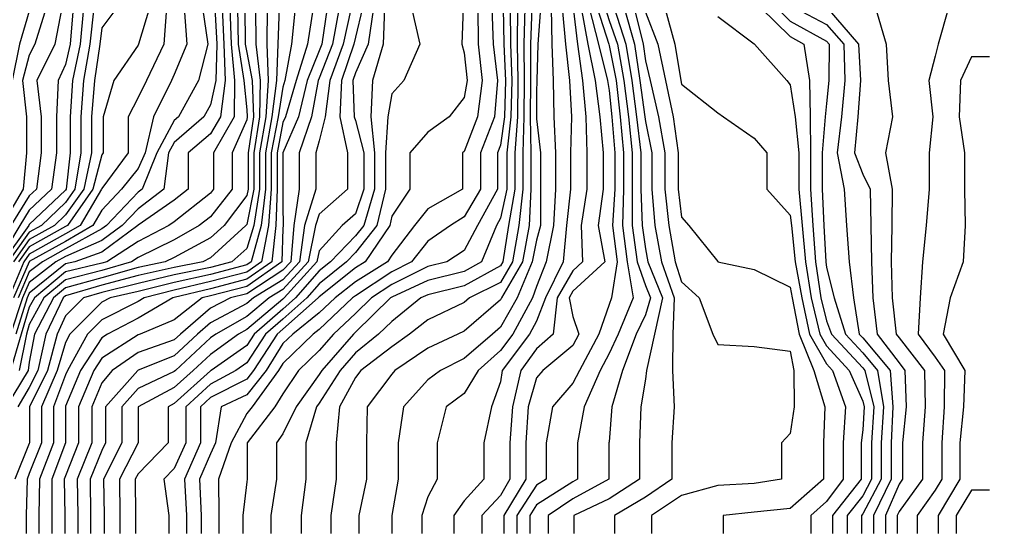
# Model space of a CAD drawing. Header units: metres. Extents: x 549046 to 549770, y 4180130 to 4180826.
# Drawn here: x 549527.7 to 549769.7, y 4180130 to 4180258.3 of the extents above; entities that cross this region are included whole.
import ezdxf

# ---------------------------------------------------------------- set-up
doc = ezdxf.new("R2010")
doc.units = ezdxf.units.M
doc.layers.add('CONTOURS', color=7, linetype='Continuous')
doc.layers.add('CONTOURS_INDEX', color=7, linetype='Continuous')

msp = doc.modelspace()

# ---------------------------------------------------------------- linework, layer by layer
at = {"layer": 'CONTOURS'}
for points in [[(549521.09, 4180368.12, 324), (549529.07, 4180360.58, 324), (549530.13, 4180358.79, 324), (549539.17, 4180354.77, 324), (549544.93, 4180351.54, 324), (549547.83, 4180342.5, 324), (549546.61, 4180333.46, 324), (549548.15, 4180324.42, 324), (549546.5, 4180315.37, 324), (549543.16, 4180306.33, 324), (549543.16, 4180297.29, 324), (549541.36, 4180288.25, 324), (549540.73, 4180279.21, 324), (549541.02, 4180270.17, 324), (549541.11, 4180261.12, 324), (549540.31, 4180252.08, 324), (549539.17, 4180246.98, 324), (549537.3, 4180243.04, 324), (549536.91, 4180234, 324), (549536.91, 4180224.96, 324), (549535.67, 4180215.92, 324), (549530.13, 4180210.67, 324), (549527.75, 4180206.88, 324), (549522.24, 4180197.83, 324)], [(549523.04, 4180360.58, 328), (549528.57, 4180351.54, 328), (549530.13, 4180347.07, 328), (549534.45, 4180342.5, 328), (549536.42, 4180333.46, 328), (549536.43, 4180324.42, 328), (549536.42, 4180315.37, 328), (549536.17, 4180306.33, 328), (549536.17, 4180297.29, 328), (549535.52, 4180288.25, 328), (549534.81, 4180279.21, 328), (549534.99, 4180270.17, 328), (549534.31, 4180261.12, 328), (549531.5, 4180252.08, 328), (549530.13, 4180249.36, 328), (549528.45, 4180243.04, 328), (549529.41, 4180234, 328), (549529.41, 4180224.96, 328), (549528.6, 4180215.92, 328), (549523.27, 4180206.88, 328)], [(549526.06, 4180360.58, 326), (549530.13, 4180353.71, 326), (549534.76, 4180351.54, 326), (549539.17, 4180346.74, 326), (549541.47, 4180342.5, 326), (549541.63, 4180333.46, 326), (549541.02, 4180324.42, 326), (549539.17, 4180318.57, 326), (549538.83, 4180315.37, 326), (549538.31, 4180306.33, 326), (549538.31, 4180297.29, 326), (549537.84, 4180288.25, 326), (549537.52, 4180279.21, 326), (549538.02, 4180270.17, 326), (549538.22, 4180261.12, 326), (549536.48, 4180252.08, 326), (549532.03, 4180243.04, 326), (549533.06, 4180234, 326), (549533.06, 4180224.96, 326), (549531.92, 4180215.92, 326), (549530.13, 4180214.22, 326), (549525.51, 4180206.88, 326)], [(549543.67, 4180261.12, 322), (549542.79, 4180252.08, 322), (549540.93, 4180243.04, 322), (549540.29, 4180234, 322), (549540.29, 4180224.96, 322), (549539.32, 4180215.92, 322), (549539.17, 4180215.71, 322), (549530.13, 4180207.11, 322), (549529.98, 4180206.88, 322), (549523.55, 4180197.83, 322)], [(549564.38, 4180261.12, 314), (549563.7, 4180252.08, 314), (549559.4, 4180243.04, 314), (549557.26, 4180238.78, 314), (549554.81, 4180234, 314), (549554.81, 4180224.96, 314), (549548.22, 4180216.11, 314), (549548.16, 4180215.92, 314), (549542.8, 4180206.88, 314), (549539.17, 4180204.76, 314), (549530.13, 4180199.71, 314), (549528.78, 4180197.83, 314), (549525.01, 4180188.79, 314)], [(549576.4, 4180261.12, 308), (549576.89, 4180252.08, 308), (549576.64, 4180243.04, 308), (549575.34, 4180236.92, 308), (549573.67, 4180234, 308), (549566.3, 4180227.58, 308), (549564.9, 4180224.96, 308), (549563.71, 4180215.92, 308), (549557.26, 4180211.02, 308), (549553.31, 4180206.88, 308), (549548.22, 4180203.08, 308), (549539.17, 4180199.17, 308), (549536.75, 4180197.83, 308), (549530.13, 4180192.65, 308), (549528.45, 4180188.79, 308), (549525.4, 4180179.75, 308)], [(549580.16, 4180261.12, 304), (549580.46, 4180252.08, 304), (549581.29, 4180243.04, 304), (549581.24, 4180234, 304), (549576.13, 4180224.96, 304), (549576.13, 4180215.92, 304), (549575.34, 4180214.92, 304), (549566.3, 4180207.81, 304), (549564.94, 4180206.88, 304), (549557.26, 4180202.9, 304), (549549.44, 4180197.83, 304), (549548.22, 4180197.47, 304), (549539.17, 4180195.29, 304), (549531.4, 4180188.79, 304), (549530.13, 4180186.48, 304), (549528.07, 4180179.75, 304), (549525.41, 4180170.71, 304)], [(549568.79, 4180261.12, 312), (549569.4, 4180252.08, 312), (549566.3, 4180244.54, 312), (549565.57, 4180243.04, 312), (549561.09, 4180234, 312), (549559.04, 4180224.96, 312), (549557.26, 4180221.08, 312), (549553.16, 4180215.92, 312), (549548.22, 4180210.65, 312), (549545.99, 4180206.88, 312), (549539.17, 4180202.89, 312), (549530.13, 4180197.89, 312), (549530.09, 4180197.83, 312), (549526.16, 4180188.79, 312)], [(549552.01, 4180261.12, 318), (549548.22, 4180256.2, 318), (549547.75, 4180252.08, 318), (549546.38, 4180243.04, 318), (549545.67, 4180234, 318), (549545.67, 4180224.96, 318), (549543.74, 4180215.92, 318), (549539.17, 4180209.53, 318), (549536.39, 4180206.88, 318), (549530.13, 4180203.35, 318), (549526.17, 4180197.83, 318)], [(549589.52, 4180261.12, 296), (549589.38, 4180252.08, 296), (549589.76, 4180243.04, 296), (549589.11, 4180234, 296), (549587.6, 4180224.96, 296), (549587.6, 4180215.92, 296), (549586.14, 4180206.88, 296), (549584.38, 4180201.15, 296), (549580.66, 4180197.83, 296), (549575.34, 4180196.41, 296), (549566.3, 4180194.54, 296), (549557.26, 4180192.37, 296), (549548.22, 4180190.18, 296), (549543.62, 4180188.79, 296), (549539.17, 4180184.32, 296), (549537.06, 4180179.75, 296), (549534.66, 4180170.71, 296), (549530.19, 4180161.67, 296), (549530.19, 4180152.63, 296), (549530.13, 4180152.47, 296), (549526.53, 4180143.58, 296)], [(549578.28, 4180261.12, 306), (549578.68, 4180252.08, 306), (549578.97, 4180243.04, 306), (549577.83, 4180234, 306), (549575.34, 4180229.76, 306), (549569.79, 4180224.96, 306), (549569.79, 4180215.92, 306), (549566.3, 4180213.14, 306), (549557.26, 4180206.91, 306), (549557.23, 4180206.88, 306), (549548.22, 4180200.17, 306), (549541.51, 4180197.83, 306), (549539.17, 4180197.28, 306), (549530.13, 4180190.02, 306), (549529.6, 4180188.79, 306), (549526.74, 4180179.75, 306)], [(549586.59, 4180261.12, 298), (549586.61, 4180252.08, 298), (549587.75, 4180243.04, 298), (549587.57, 4180234, 298), (549586.15, 4180224.96, 298), (549586.15, 4180215.92, 298), (549584.38, 4180207.13, 298), (549584.19, 4180206.88, 298), (549575.34, 4180198.81, 298), (549573.45, 4180197.83, 298), (549566.3, 4180196.42, 298), (549557.26, 4180194.36, 298), (549548.22, 4180192, 298), (549539.17, 4180189.32, 298), (549538.54, 4180188.79, 298), (549534.23, 4180179.75, 298), (549532.24, 4180170.71, 298), (549530.13, 4180166.46, 298), (549527.26, 4180161.67, 298)], [(549560.16, 4180261.12, 316), (549557.37, 4180252.08, 316), (549557.26, 4180251.84, 316), (549551.22, 4180243.04, 316), (549548.55, 4180234, 316), (549548.55, 4180224.96, 316), (549548.22, 4180224.5, 316), (549545.95, 4180215.92, 316), (549539.62, 4180206.88, 316), (549539.17, 4180206.62, 316), (549530.13, 4180201.53, 316), (549527.47, 4180197.83, 316)], [(549582.04, 4180261.12, 302), (549582.24, 4180252.08, 302), (549583.62, 4180243.04, 302), (549584.38, 4180235.69, 302), (549584.5, 4180234, 302), (549584.38, 4180233.2, 302), (549580.77, 4180224.96, 302), (549580.77, 4180215.92, 302), (549575.34, 4180209.04, 302), (549572.55, 4180206.88, 302), (549566.3, 4180203.28, 302), (549557.26, 4180198.89, 302), (549555.63, 4180197.83, 302), (549548.22, 4180195.65, 302), (549539.17, 4180193.3, 302), (549533.78, 4180188.79, 302), (549530.13, 4180182.14, 302), (549529.4, 4180179.75, 302), (549527.62, 4180170.71, 302)], [(549592.46, 4180261.12, 294), (549592.15, 4180252.08, 294), (549591.77, 4180243.04, 294), (549590.65, 4180234, 294), (549589.06, 4180224.96, 294), (549589.06, 4180215.92, 294), (549587.97, 4180206.88, 294), (549585.5, 4180197.83, 294), (549584.38, 4180197.04, 294), (549575.34, 4180194.63, 294), (549566.3, 4180192.65, 294), (549557.26, 4180190.37, 294), (549550.33, 4180188.79, 294), (549548.22, 4180187.73, 294), (549540.27, 4180179.75, 294), (549539.17, 4180177.71, 294), (549537.09, 4180170.71, 294), (549533.17, 4180161.67, 294), (549533.17, 4180152.63, 294), (549530.13, 4180144.99, 294), (549529.56, 4180143.58, 294), (549529.34, 4180134.54, 294), (549529.34, 4180130.02, 294)], [(549596.45, 4180261.12, 292), (549595.56, 4180252.08, 292), (549593.92, 4180243.04, 292), (549593.42, 4180241.39, 292), (549592.19, 4180234, 292), (549590.51, 4180224.96, 292), (549590.51, 4180215.92, 292), (549589.79, 4180206.88, 292), (549588.05, 4180197.83, 292), (549584.38, 4180195.24, 292), (549575.34, 4180192.86, 292), (549566.3, 4180190.77, 292), (549558.76, 4180188.79, 292), (549557.26, 4180187.92, 292), (549548.22, 4180183.34, 292), (549544.64, 4180179.75, 292), (549539.63, 4180170.71, 292), (549539.17, 4180169.62, 292), (549536.14, 4180161.67, 292), (549536.14, 4180152.63, 292), (549532.65, 4180143.58, 292), (549532.54, 4180134.54, 292), (549532.54, 4180130.02, 292)], [(549604.47, 4180261.12, 288), (549603.13, 4180252.08, 288), (549602.46, 4180250.39, 288), (549599.47, 4180243.04, 288), (549597.33, 4180234, 288), (549593.42, 4180225.02, 288), (549593.41, 4180224.96, 288), (549593.41, 4180215.92, 288), (549593.42, 4180211.73, 288), (549593.45, 4180206.88, 288), (549593.42, 4180206.13, 288), (549593.16, 4180197.83, 288), (549584.38, 4180191.63, 288), (549575.34, 4180189.31, 288), (549573.22, 4180188.79, 288), (549566.3, 4180183.37, 288), (549557.81, 4180179.75, 288), (549557.26, 4180179.57, 288), (549548.22, 4180173.74, 288), (549546.25, 4180170.71, 288), (549542.4, 4180161.67, 288), (549542.4, 4180152.63, 288), (549539.17, 4180144.44, 288), (549538.86, 4180143.58, 288), (549538.97, 4180134.54, 288), (549538.97, 4180130.02, 288)], [(549607.47, 4180261.12, 286), (549605.78, 4180252.08, 286), (549602.46, 4180243.59, 286), (549602.24, 4180243.04, 286), (549600.58, 4180234, 286), (549597.49, 4180224.96, 286), (549597.49, 4180215.92, 286), (549596.14, 4180206.88, 286), (549595.36, 4180197.83, 286), (549593.42, 4180195.69, 286), (549584.38, 4180189.83, 286), (549580.33, 4180188.79, 286), (549575.34, 4180186.21, 286), (549567.85, 4180179.75, 286), (549566.3, 4180178.31, 286), (549557.26, 4180175.16, 286), (549550.81, 4180170.71, 286), (549548.22, 4180167.59, 286), (549545.69, 4180161.67, 286), (549545.69, 4180152.63, 286), (549542.08, 4180143.58, 286), (549542.2, 4180134.54, 286), (549542.2, 4180130.02, 286)], [(549610.47, 4180261.12, 284), (549608.44, 4180252.08, 284), (549605.11, 4180243.04, 284), (549603.98, 4180234, 284), (549602.46, 4180227.99, 284), (549601.59, 4180224.96, 284), (549601.59, 4180215.92, 284), (549598.82, 4180206.88, 284), (549597.53, 4180197.83, 284), (549593.42, 4180193.3, 284), (549586.04, 4180188.79, 284), (549584.38, 4180187.41, 284), (549575.34, 4180182.57, 284), (549572.07, 4180179.75, 284), (549566.3, 4180174.38, 284), (549557.26, 4180170.74, 284), (549557.21, 4180170.71, 284), (549549.15, 4180161.67, 284), (549549.15, 4180152.63, 284), (549548.22, 4180150.76, 284), (549545.32, 4180143.58, 284), (549545.44, 4180134.54, 284), (549545.44, 4180130.02, 284)], [(549613.29, 4180261.12, 282), (549611.51, 4180253.83, 282), (549611.09, 4180252.08, 282), (549607.99, 4180243.04, 282), (549607.57, 4180234, 282), (549609.53, 4180224.96, 282), (549609.53, 4180215.92, 282), (549602.46, 4180209.68, 282), (549601.51, 4180206.88, 282), (549599.69, 4180197.83, 282), (549593.42, 4180190.91, 282), (549589.96, 4180188.79, 282), (549584.38, 4180184.16, 282), (549576.64, 4180179.75, 282), (549575.34, 4180178.82, 282), (549566.59, 4180170.71, 282), (549566.3, 4180170.45, 282), (549557.26, 4180166.21, 282), (549553.21, 4180161.67, 282), (549553.21, 4180152.63, 282), (549548.64, 4180143.58, 282), (549548.77, 4180134.54, 282), (549548.77, 4180130.02, 282)], [(549618.77, 4180261.12, 278), (549618.44, 4180252.08, 278), (549615.78, 4180243.04, 278), (549615.34, 4180234, 278), (549616.29, 4180224.96, 278), (549616.29, 4180215.92, 278), (549613.56, 4180206.88, 278), (549611.51, 4180204.28, 278), (549605.32, 4180197.83, 278), (549602.46, 4180195.53, 278), (549596.56, 4180188.79, 278), (549593.42, 4180186.02, 278), (549586.23, 4180179.75, 278), (549584.38, 4180176.95, 278), (549575.52, 4180170.71, 278), (549575.34, 4180170.61, 278), (549566.3, 4180162.48, 278), (549564.76, 4180161.67, 278), (549564.76, 4180152.63, 278), (549557.26, 4180144.95, 278), (549556.55, 4180143.58, 278), (549556.64, 4180134.54, 278), (549556.64, 4180130.02, 278)], [(549625.51, 4180261.12, 276), (549627.56, 4180252.08, 276), (549623.6, 4180243.04, 276), (549620.55, 4180239.73, 276), (549619.57, 4180234, 276), (549618.98, 4180224.96, 276), (549618.98, 4180215.92, 276), (549616.81, 4180206.88, 276), (549611.51, 4180200.15, 276), (549609.29, 4180197.83, 276), (549602.46, 4180192.32, 276), (549599.37, 4180188.79, 276), (549593.42, 4180183.53, 276), (549589.08, 4180179.75, 276), (549584.38, 4180172.62, 276), (549581.67, 4180170.71, 276), (549575.34, 4180167.28, 276), (549569.2, 4180161.67, 276), (549569.2, 4180152.63, 276), (549566.3, 4180146.25, 276), (549563.69, 4180143.58, 276), (549564.91, 4180134.54, 276), (549564.91, 4180130.02, 276)], [(549638.42, 4180261.12, 274), (549638.06, 4180252.08, 274), (549638.63, 4180249.95, 274), (549639.35, 4180243.04, 274), (549638.63, 4180238.77, 274), (549634.92, 4180234, 274), (549629.59, 4180230.14, 274), (549625.11, 4180224.96, 274), (549625.11, 4180215.92, 274), (549620.55, 4180209.22, 274), (549620.07, 4180206.88, 274), (549613.95, 4180197.83, 274), (549611.51, 4180196.3, 274), (549602.46, 4180189.11, 274), (549602.19, 4180188.79, 274), (549593.42, 4180181.04, 274), (549591.94, 4180179.75, 274), (549586.11, 4180170.71, 274), (549584.38, 4180168.54, 274), (549575.34, 4180163.95, 274), (549572.84, 4180161.67, 274), (549572.84, 4180152.63, 274), (549568.82, 4180143.58, 274), (549569.37, 4180134.54, 274), (549569.37, 4180130.02, 274)], [(549642.04, 4180261.12, 272), (549642.13, 4180252.08, 272), (549643.16, 4180243.04, 272), (549641.96, 4180234, 272), (549638.63, 4180225.29, 272), (549638.19, 4180224.96, 272), (549638.19, 4180215.92, 272), (549629.59, 4180211.02, 272), (549626.25, 4180206.88, 272), (549620.55, 4180199.47, 272), (549619.5, 4180197.83, 272), (549611.51, 4180192.83, 272), (549606.42, 4180188.79, 272), (549602.46, 4180185.08, 272), (549595.88, 4180179.75, 272), (549593.42, 4180177.39, 272), (549589.21, 4180170.71, 272), (549584.38, 4180164.65, 272), (549577.97, 4180161.67, 272), (549576.57, 4180152.63, 272), (549575.34, 4180149.89, 272), (549572.61, 4180143.58, 272), (549573, 4180134.54, 272), (549573, 4180130.02, 272)], [(549648.34, 4180261.12, 268), (549648.53, 4180252.08, 268), (549648.95, 4180243.04, 268), (549648.71, 4180234, 268), (549647.67, 4180226.91, 268), (549646.92, 4180224.96, 268), (549646.92, 4180215.92, 268), (549641.94, 4180206.88, 268), (549638.63, 4180200.6, 268), (549634.33, 4180197.83, 268), (549629.59, 4180196.64, 268), (549620.55, 4180192.13, 268), (549615.51, 4180188.79, 268), (549611.51, 4180184.88, 268), (549606, 4180179.75, 268), (549602.46, 4180175.68, 268), (549597.27, 4180170.71, 268), (549593.42, 4180164.91, 268), (549591.39, 4180161.67, 268), (549584.48, 4180152.63, 268), (549584.48, 4180143.58, 268), (549584.38, 4180142.9, 268), (549583.4, 4180134.54, 268), (549583.4, 4180130.02, 268)], [(549650.14, 4180261.12, 266), (549650.2, 4180252.08, 266), (549650.5, 4180243.04, 266), (549650.3, 4180234, 266), (549649.3, 4180224.96, 266), (549649.3, 4180215.92, 266), (549647.67, 4180208.7, 266), (549646.69, 4180206.88, 266), (549642.95, 4180197.83, 266), (549638.63, 4180195.36, 266), (549629.59, 4180193.12, 266), (549620.55, 4180188.98, 266), (549620.27, 4180188.79, 266), (549611.51, 4180180.22, 266), (549611, 4180179.75, 266), (549603.1, 4180170.71, 266), (549602.46, 4180169.72, 266), (549596.7, 4180161.67, 266), (549593.42, 4180154.91, 266), (549591.83, 4180152.63, 266), (549591.83, 4180143.58, 266), (549590.42, 4180134.54, 266), (549590.42, 4180130.02, 266)], [(549651.94, 4180261.12, 264), (549651.87, 4180252.08, 264), (549652.06, 4180243.04, 264), (549651.9, 4180234, 264), (549651.28, 4180224.96, 264), (549651.28, 4180215.92, 264), (549649.72, 4180206.88, 264), (549648.27, 4180197.83, 264), (549647.67, 4180196.82, 264), (549638.63, 4180191.78, 264), (549629.59, 4180189.6, 264), (549627.82, 4180188.79, 264), (549620.55, 4180182.92, 264), (549617.29, 4180179.75, 264), (549611.51, 4180175.07, 264), (549607.67, 4180170.71, 264), (549602.46, 4180162.59, 264), (549601.81, 4180161.67, 264), (549599.15, 4180152.63, 264), (549599.15, 4180143.58, 264), (549597.96, 4180134.54, 264), (549597.96, 4180130.02, 264)], [(549653.73, 4180261.12, 262), (549653.54, 4180252.08, 262), (549653.61, 4180243.04, 262), (549653.5, 4180234, 262), (549653.26, 4180224.96, 262), (549653.26, 4180215.92, 262), (549652.31, 4180206.88, 262), (549650.73, 4180197.83, 262), (549647.67, 4180192.66, 262), (549639.99, 4180188.79, 262), (549638.63, 4180187.63, 262), (549629.59, 4180183.36, 262), (549624.98, 4180179.75, 262), (549620.55, 4180176.6, 262), (549612.86, 4180170.71, 262), (549611.51, 4180168.96, 262), (549607.54, 4180161.67, 262), (549606.66, 4180152.63, 262), (549606.66, 4180143.58, 262), (549605.35, 4180134.54, 262), (549605.35, 4180130.02, 262)], [(549657.64, 4180261.12, 258), (549657.05, 4180252.08, 258), (549656.75, 4180243.04, 258), (549656.71, 4180240.16, 258), (549656.69, 4180234, 258), (549656.71, 4180233.47, 258), (549657.68, 4180224.96, 258), (549657.68, 4180215.92, 258), (549657.67, 4180206.88, 258), (549656.71, 4180203.21, 258), (549655.64, 4180197.83, 258), (549651.84, 4180188.79, 258), (549647.67, 4180181.49, 258), (549645.67, 4180179.75, 258), (549638.63, 4180173.67, 258), (549632.75, 4180170.71, 258), (549629.59, 4180168.35, 258), (549623.51, 4180161.67, 258), (549622.14, 4180152.63, 258), (549622.14, 4180143.58, 258), (549620.59, 4180134.54, 258), (549620.59, 4180130.02, 258)], [(549660.36, 4180261.12, 256), (549660.47, 4180252.08, 256), (549660.81, 4180243.04, 256), (549661.02, 4180234, 256), (549661.4, 4180224.96, 256), (549661.4, 4180215.92, 256), (549660.91, 4180206.88, 256), (549659.12, 4180197.83, 256), (549656.71, 4180191.61, 256), (549655.72, 4180188.79, 256), (549650.78, 4180179.75, 256), (549647.67, 4180175.65, 256), (549642.12, 4180170.71, 256), (549638.63, 4180164.98, 256), (549634.17, 4180161.67, 256), (549631.91, 4180152.63, 256), (549631.91, 4180143.58, 256), (549629.59, 4180139.21, 256), (549628.11, 4180134.54, 256), (549628.11, 4180130.02, 256)], [(549663.08, 4180261.12, 254), (549663.89, 4180252.08, 254), (549664.88, 4180243.04, 254), (549665.39, 4180234, 254), (549665.13, 4180224.96, 254), (549665.13, 4180215.92, 254), (549664.14, 4180206.88, 254), (549663.37, 4180197.83, 254), (549658.91, 4180188.79, 254), (549656.71, 4180183.01, 254), (549654.96, 4180179.75, 254), (549648.14, 4180170.71, 254), (549647.67, 4180167.9, 254), (549645.42, 4180161.67, 254), (549643.51, 4180152.63, 254), (549643.51, 4180143.58, 254), (549638.63, 4180138.2, 254), (549636.07, 4180134.54, 254), (549636.07, 4180130.02, 254)], [(549665.79, 4180261.12, 252), (549666.93, 4180252.08, 252), (549668.18, 4180243.04, 252), (549668.98, 4180234, 252), (549669.2, 4180224.96, 252), (549669.2, 4180215.92, 252), (549667.86, 4180206.88, 252), (549668.19, 4180197.83, 252), (549665.76, 4180195.59, 252), (549661.86, 4180188.79, 252), (549660.83, 4180179.75, 252), (549656.71, 4180176.11, 252), (549652.75, 4180170.71, 252), (549650.71, 4180161.67, 252), (549650.04, 4180152.63, 252), (549650.04, 4180143.58, 252), (549647.67, 4180139.49, 252), (549643.01, 4180134.54, 252), (549643.01, 4180130.02, 252)], [(549669.79, 4180261.12, 248), (549672.12, 4180252.08, 248), (549674.37, 4180243.04, 248), (549674.8, 4180240.5, 248), (549675.51, 4180234, 248), (549676.2, 4180224.96, 248), (549676.2, 4180215.92, 248), (549675.65, 4180206.88, 248), (549676.82, 4180197.83, 248), (549675.41, 4180188.79, 248), (549674.8, 4180187.15, 248), (549672.26, 4180179.75, 248), (549667.43, 4180170.71, 248), (549665.76, 4180167.51, 248), (549660.66, 4180161.67, 248), (549659.12, 4180152.63, 248), (549659.12, 4180143.58, 248), (549656.71, 4180142.08, 248), (549651.77, 4180134.54, 248), (549651.77, 4180130.02, 248)], [(549671.79, 4180261.12, 246), (549674.71, 4180252.08, 246), (549674.8, 4180251.73, 246), (549676.52, 4180243.04, 246), (549677.55, 4180234, 246), (549678.37, 4180224.96, 246), (549678.37, 4180215.92, 246), (549678.12, 4180206.88, 246), (549679.31, 4180197.83, 246), (549680.8, 4180188.79, 246), (549677.03, 4180179.75, 246), (549674.8, 4180174.97, 246), (549672.55, 4180170.71, 246), (549668.54, 4180161.67, 246), (549666.95, 4180152.63, 246), (549666.95, 4180143.58, 246), (549665.76, 4180142.94, 246), (549656.71, 4180137.18, 246), (549654.98, 4180134.54, 246), (549654.98, 4180130.02, 246)], [(549673.78, 4180261.12, 244), (549674.8, 4180258.01, 244), (549676.86, 4180252.08, 244), (549678.51, 4180243.04, 244), (549679.6, 4180234, 244), (549680.54, 4180224.96, 244), (549680.54, 4180215.92, 244), (549680.58, 4180206.88, 244), (549681.79, 4180197.83, 244), (549683.84, 4180191.93, 244), (549685.13, 4180188.79, 244), (549683.84, 4180184.57, 244), (549681.57, 4180179.75, 244), (549678.16, 4180170.71, 244), (549675.47, 4180161.67, 244), (549674.8, 4180152.91, 244), (549674.77, 4180152.63, 244), (549674.77, 4180143.58, 244), (549665.76, 4180138.69, 244), (549659.61, 4180134.54, 244), (549659.61, 4180130.02, 244)], [(549676.04, 4180261.12, 242), (549678.99, 4180252.08, 242), (549680.5, 4180243.04, 242), (549681.64, 4180234, 242), (549682.71, 4180224.96, 242), (549682.71, 4180215.92, 242), (549683.05, 4180206.88, 242), (549683.84, 4180201.06, 242), (549684.45, 4180197.83, 242), (549688.08, 4180188.79, 242), (549686.12, 4180179.75, 242), (549684.16, 4180170.71, 242), (549683.84, 4180168.53, 242), (549682.72, 4180161.67, 242), (549682.38, 4180152.63, 242), (549682.38, 4180143.58, 242), (549674.8, 4180138.73, 242), (549666, 4180134.54, 242), (549666, 4180130.02, 242)], [(549681.08, 4180261.12, 238), (549683.26, 4180252.08, 238), (549683.84, 4180247.95, 238), (549685.07, 4180243.04, 238), (549687.16, 4180234, 238), (549688.71, 4180224.96, 238), (549688.71, 4180215.92, 238), (549689.68, 4180206.88, 238), (549691.3, 4180197.83, 238), (549692.88, 4180192.81, 238), (549697.3, 4180188.79, 238), (549700.7, 4180179.75, 238), (549701.92, 4180177.22, 238), (549710.96, 4180176.67, 238), (549720.01, 4180175.5, 238), (549720.89, 4180170.71, 238), (549721.01, 4180161.67, 238), (549720.01, 4180154.97, 238), (549717.82, 4180152.63, 238), (549717.82, 4180143.58, 238), (549710.96, 4180142.54, 238), (549701.92, 4180141.99, 238), (549692.88, 4180139.55, 238), (549685.41, 4180134.54, 238), (549685.41, 4180130.02, 238)], [(549688.71, 4180261.12, 234), (549691.16, 4180252.08, 234), (549692.7, 4180243.04, 234), (549692.88, 4180242.08, 234), (549701.92, 4180234.98, 234), (549703.38, 4180234, 234), (549710.96, 4180228.61, 234), (549714.12, 4180224.96, 234), (549714.12, 4180215.92, 234), (549720.01, 4180209.45, 234), (549720.3, 4180206.88, 234), (549721.26, 4180197.83, 234), (549722.88, 4180188.79, 234), (549724.77, 4180179.75, 234), (549729.05, 4180172.32, 234), (549730.52, 4180170.71, 234), (549733.81, 4180161.67, 234), (549733.16, 4180152.63, 234), (549733.16, 4180143.58, 234), (549729.05, 4180138.05, 234), (549725.17, 4180134.54, 234), (549725.17, 4180130.02, 234)], [(549716.62, 4180261.12, 228), (549720.01, 4180257.82, 228), (549729.05, 4180252.82, 228), (549729.69, 4180252.08, 228), (549729.63, 4180243.04, 228), (549729.05, 4180237.29, 228), (549728.73, 4180234, 228), (549727.93, 4180224.96, 228), (549727.93, 4180215.92, 228), (549728.34, 4180206.88, 228), (549728.86, 4180197.83, 228), (549729.05, 4180196.39, 228), (549730.98, 4180188.79, 228), (549733.74, 4180179.75, 228), (549738.09, 4180175.08, 228), (549741.77, 4180170.71, 228), (549743.23, 4180161.67, 228), (549742.72, 4180152.63, 228), (549742.72, 4180143.58, 228), (549738.09, 4180134.93, 228), (549737.78, 4180134.54, 228), (549737.78, 4180130.02, 228)], [(549721.14, 4180261.12, 226), (549729.05, 4180257.01, 226), (549733.34, 4180252.08, 226), (549733.58, 4180243.04, 226), (549732.78, 4180234, 226), (549731.7, 4180224.96, 226), (549733.42, 4180215.92, 226), (549733.99, 4180206.88, 226), (549734.7, 4180197.83, 226), (549735.81, 4180188.79, 226), (549737.22, 4180179.75, 226), (549738.09, 4180178.82, 226), (549744.92, 4180170.71, 226), (549745.63, 4180161.67, 226), (549745.15, 4180152.63, 226), (549745.15, 4180143.58, 226), (549740.79, 4180134.54, 226), (549740.79, 4180130.02, 226)], [(549729.23, 4180261.12, 224), (549736.99, 4180252.08, 224), (549737.52, 4180243.04, 224), (549736.85, 4180234, 224), (549736.02, 4180224.96, 224), (549738.09, 4180219.69, 224), (549739.97, 4180215.92, 224), (549740.12, 4180206.88, 224), (549740.28, 4180197.83, 224), (549740.62, 4180188.79, 224), (549741.68, 4180179.75, 224), (549747.13, 4180172.58, 224), (549748.58, 4180170.71, 224), (549748.9, 4180161.67, 224), (549748.04, 4180152.63, 224), (549748.04, 4180143.58, 224), (549747.13, 4180142.35, 224), (549743.74, 4180134.54, 224), (549743.74, 4180130.02, 224)], [(549741.29, 4180261.12, 222), (549743.92, 4180252.08, 222), (549744.45, 4180243.04, 222), (549745.49, 4180234, 222), (549743.78, 4180224.96, 222), (549745.45, 4180215.92, 222), (549745.32, 4180206.88, 222), (549745.19, 4180197.83, 222), (549745.41, 4180188.79, 222), (549746.46, 4180179.75, 222), (549747.13, 4180178.87, 222), (549753.47, 4180170.71, 222), (549753.66, 4180161.67, 222), (549753.03, 4180152.63, 222), (549753.03, 4180143.58, 222), (549747.13, 4180135.56, 222), (549746.69, 4180134.54, 222), (549746.69, 4180130.02, 222)], [(549683.84, 4180260.07, 236), (549686.92, 4180252.08, 236), (549688.88, 4180243.04, 236), (549690.76, 4180234, 236), (549692.01, 4180224.96, 236), (549692.01, 4180215.92, 236), (549692.88, 4180208.93, 236), (549694.69, 4180206.88, 236), (549701.92, 4180197.85, 236), (549701.96, 4180197.83, 236), (549710.96, 4180195.86, 236), (549720.01, 4180191.48, 236), (549720.51, 4180188.79, 236), (549722.19, 4180179.75, 236), (549725.85, 4180170.71, 236), (549728.61, 4180161.67, 236), (549728.26, 4180152.63, 236), (549728.26, 4180143.58, 236), (549720.01, 4180136.3, 236), (549710.96, 4180135.36, 236), (549703.29, 4180134.54, 236), (549703.29, 4180130.02, 236)], [(549701.92, 4180258.95, 232), (549710.96, 4180252.19, 232), (549711.08, 4180252.08, 232), (549719.13, 4180243.04, 232), (549720.01, 4180241.93, 232), (549721.21, 4180234, 232), (549722.12, 4180224.96, 232), (549722.12, 4180215.92, 232), (549722.98, 4180206.88, 232), (549723.79, 4180197.83, 232), (549725.25, 4180188.79, 232), (549727.36, 4180179.75, 232), (549729.05, 4180176.82, 232), (549734.66, 4180170.71, 232), (549738.09, 4180163.06, 232), (549738.45, 4180161.67, 232), (549738.09, 4180155.94, 232), (549737.69, 4180152.63, 232), (549737.69, 4180143.58, 232), (549730.57, 4180134.54, 232), (549730.57, 4180130.02, 232)], [(549769.73, 4180248.91, 218), (549765.21, 4180248.91, 218), (549762.46, 4180243.04, 218), (549762.18, 4180234, 218), (549763.45, 4180224.96, 218), (549763.45, 4180215.92, 218), (549763.62, 4180206.88, 218), (549763.1, 4180197.83, 218), (549759.9, 4180188.79, 218), (549758.17, 4180179.75, 218), (549763.58, 4180170.71, 218), (549763.22, 4180161.67, 218), (549762.31, 4180152.63, 218), (549762.31, 4180143.58, 218), (549756.88, 4180134.54, 218), (549756.88, 4180130.02, 218)], [(549769.73, 4180140.89, 216), (549765.21, 4180140.89, 216), (549761.43, 4180134.54, 216), (549761.43, 4180130.02, 216)]]:
    msp.add_polyline3d(points, dxfattribs=at)
at = {"layer": 'CONTOURS_INDEX'}
for points in [[(549525.83, 4180351.54, 330), (549528.97, 4180342.5, 330), (549530.13, 4180335.93, 330), (549530.98, 4180333.46, 330), (549532.74, 4180324.42, 330), (549534.02, 4180315.37, 330), (549534.03, 4180306.33, 330), (549534.03, 4180297.29, 330), (549533.21, 4180288.25, 330), (549532.11, 4180279.21, 330), (549531.97, 4180270.17, 330), (549530.4, 4180261.12, 330), (549530.13, 4180260.35, 330), (549527.72, 4180252.08, 330), (549525.82, 4180243.04, 330)], [(549583.92, 4180261.12, 300), (549584.03, 4180252.08, 300), (549584.38, 4180250.02, 300), (549585.73, 4180243.04, 300), (549586.04, 4180234, 300), (549584.7, 4180224.96, 300), (549584.7, 4180215.92, 300), (549584.38, 4180214.33, 300), (549578.77, 4180206.88, 300), (549575.34, 4180203.75, 300), (549566.3, 4180198.92, 300), (549564.02, 4180197.83, 300), (549557.26, 4180196.36, 300), (549548.22, 4180193.82, 300), (549539.17, 4180191.31, 300), (549536.16, 4180188.79, 300), (549531.4, 4180179.75, 300), (549530.13, 4180172.76, 300), (549529.84, 4180170.71, 300), (549524.34, 4180161.67, 300)], [(549546.23, 4180261.12, 320), (549545.27, 4180252.08, 320), (549543.65, 4180243.04, 320), (549542.98, 4180234, 320), (549542.98, 4180224.96, 320), (549541.53, 4180215.92, 320), (549539.17, 4180212.62, 320), (549533.15, 4180206.88, 320), (549530.13, 4180205.17, 320), (549524.86, 4180197.83, 320)], [(549573.36, 4180261.12, 310), (549574.66, 4180252.08, 310), (549572.33, 4180243.04, 310), (549567.38, 4180234, 310), (549566.3, 4180233.05, 310), (549561.97, 4180224.96, 310), (549558.29, 4180215.92, 310), (549557.26, 4180215.14, 310), (549549.39, 4180206.88, 310), (549548.22, 4180206, 310), (549539.17, 4180201.03, 310), (549533.39, 4180197.83, 310), (549530.13, 4180195.29, 310), (549527.31, 4180188.79, 310)], [(549600.97, 4180261.12, 290), (549599.51, 4180252.08, 290), (549596.69, 4180243.04, 290), (549594.07, 4180234, 290), (549593.42, 4180232.51, 290), (549591.96, 4180224.96, 290), (549591.96, 4180215.92, 290), (549591.62, 4180206.88, 290), (549590.61, 4180197.83, 290), (549584.38, 4180193.44, 290), (549575.34, 4180191.08, 290), (549566.3, 4180188.89, 290), (549565.93, 4180188.79, 290), (549557.26, 4180183.75, 290), (549549.66, 4180179.75, 290), (549548.22, 4180178.82, 290), (549542.94, 4180170.71, 290), (549539.17, 4180161.82, 290), (549539.12, 4180161.67, 290), (549539.12, 4180152.63, 290), (549535.75, 4180143.58, 290), (549535.76, 4180134.54, 290), (549535.76, 4180130.02, 290)], [(549616.03, 4180261.12, 280), (549614.68, 4180252.08, 280), (549611.51, 4180244.93, 280), (549610.87, 4180243.04, 280), (549611.17, 4180234, 280), (549611.51, 4180233.02, 280), (549613.6, 4180224.96, 280), (549613.6, 4180215.92, 280), (549611.51, 4180209.79, 280), (549608.21, 4180206.88, 280), (549602.46, 4180200.57, 280), (549601.86, 4180197.83, 280), (549593.74, 4180188.79, 280), (549593.42, 4180188.51, 280), (549584.38, 4180180.9, 280), (549582.35, 4180179.75, 280), (549575.34, 4180174.7, 280), (549571.03, 4180170.71, 280), (549566.3, 4180166.46, 280), (549557.26, 4180161.67, 280), (549557.26, 4180161.67, 280), (549557.26, 4180152.63, 280), (549552.6, 4180143.58, 280), (549552.7, 4180134.54, 280), (549552.7, 4180130.02, 280)], [(549645.5, 4180261.12, 270), (549645.85, 4180252.08, 270), (549646.98, 4180243.04, 270), (549646.18, 4180234, 270), (549642.71, 4180224.96, 270), (549642.71, 4180215.92, 270), (549638.63, 4180209.03, 270), (549635.21, 4180206.88, 270), (549629.59, 4180202.99, 270), (549625.53, 4180197.83, 270), (549620.55, 4180195.28, 270), (549611.51, 4180189.35, 270), (549610.8, 4180188.79, 270), (549602.46, 4180180.96, 270), (549600.97, 4180179.75, 270), (549593.42, 4180172.48, 270), (549592.3, 4180170.71, 270), (549585.71, 4180161.67, 270), (549584.38, 4180159.94, 270), (549580.5, 4180152.63, 270), (549577.33, 4180143.58, 270), (549577.45, 4180134.54, 270), (549577.45, 4180130.02, 270)], [(549655.53, 4180261.12, 260), (549655.21, 4180252.08, 260), (549655.17, 4180243.04, 260), (549655.09, 4180234, 260), (549655.24, 4180224.96, 260), (549655.24, 4180215.92, 260), (549654.89, 4180206.88, 260), (549653.19, 4180197.83, 260), (549647.95, 4180188.79, 260), (549647.67, 4180188.31, 260), (549638.63, 4180180.51, 260), (549637.02, 4180179.75, 260), (549629.59, 4180176.23, 260), (549621.37, 4180170.71, 260), (549620.55, 4180169.79, 260), (549614.4, 4180161.67, 260), (549614.29, 4180152.63, 260), (549614.29, 4180143.58, 260), (549612.38, 4180134.54, 260), (549612.38, 4180130.02, 260)], [(549667.79, 4180261.12, 250), (549669.52, 4180252.08, 250), (549671.28, 4180243.04, 250), (549672.5, 4180234, 250), (549673.33, 4180224.96, 250), (549673.33, 4180215.92, 250), (549672.05, 4180206.88, 250), (549673.76, 4180197.83, 250), (549665.76, 4180190.45, 250), (549664.8, 4180188.79, 250), (549665.76, 4180184.14, 250), (549667.28, 4180179.75, 250), (549665.76, 4180176.93, 250), (549658.26, 4180170.71, 250), (549656.71, 4180168.85, 250), (549654.61, 4180161.67, 250), (549653.99, 4180152.63, 250), (549653.99, 4180143.58, 250), (549648.56, 4180134.54, 250), (549648.56, 4180130.02, 250)], [(549678.56, 4180261.12, 240), (549681.13, 4180252.08, 240), (549682.49, 4180243.04, 240), (549683.68, 4180234, 240), (549683.84, 4180232.77, 240), (549685.42, 4180224.96, 240), (549685.42, 4180215.92, 240), (549686.2, 4180206.88, 240), (549687.87, 4180197.83, 240), (549691.02, 4180188.79, 240), (549690.67, 4180179.75, 240), (549690.63, 4180170.71, 240), (549691.05, 4180161.67, 240), (549690.48, 4180152.63, 240), (549690.48, 4180143.58, 240), (549683.84, 4180139.08, 240), (549676.11, 4180134.54, 240), (549676.11, 4180130.02, 240)], [(549712.69, 4180261.12, 230), (549720.01, 4180253.98, 230), (549723.39, 4180252.08, 230), (549724.78, 4180243.04, 230), (549724.97, 4180234, 230), (549725.03, 4180224.96, 230), (549725.03, 4180215.92, 230), (549725.66, 4180206.88, 230), (549726.32, 4180197.83, 230), (549727.62, 4180188.79, 230), (549729.05, 4180183.07, 230), (549730.26, 4180179.75, 230), (549738.09, 4180171.34, 230), (549738.62, 4180170.71, 230), (549740.84, 4180161.67, 230), (549740.3, 4180152.63, 230), (549740.3, 4180143.58, 230), (549738.09, 4180139.45, 230), (549734.18, 4180134.54, 230), (549734.18, 4180130.02, 230)], [(549759.5, 4180261.12, 220), (549756.89, 4180252.08, 220), (549756.17, 4180249.09, 220), (549754.56, 4180243.04, 220), (549755.61, 4180234, 220), (549754.66, 4180224.96, 220), (549754.66, 4180215.92, 220), (549753.87, 4180206.88, 220), (549753.02, 4180197.83, 220), (549752.4, 4180188.79, 220), (549751.9, 4180179.75, 220), (549756.17, 4180174.03, 220), (549758.46, 4180170.71, 220), (549758.44, 4180161.67, 220), (549757.83, 4180152.63, 220), (549757.83, 4180143.58, 220), (549756.17, 4180140.83, 220), (549751.67, 4180134.54, 220), (549751.67, 4180130.02, 220)]]:
    msp.add_polyline3d(points, dxfattribs=at)

doc.saveas('drawing.dxf')
